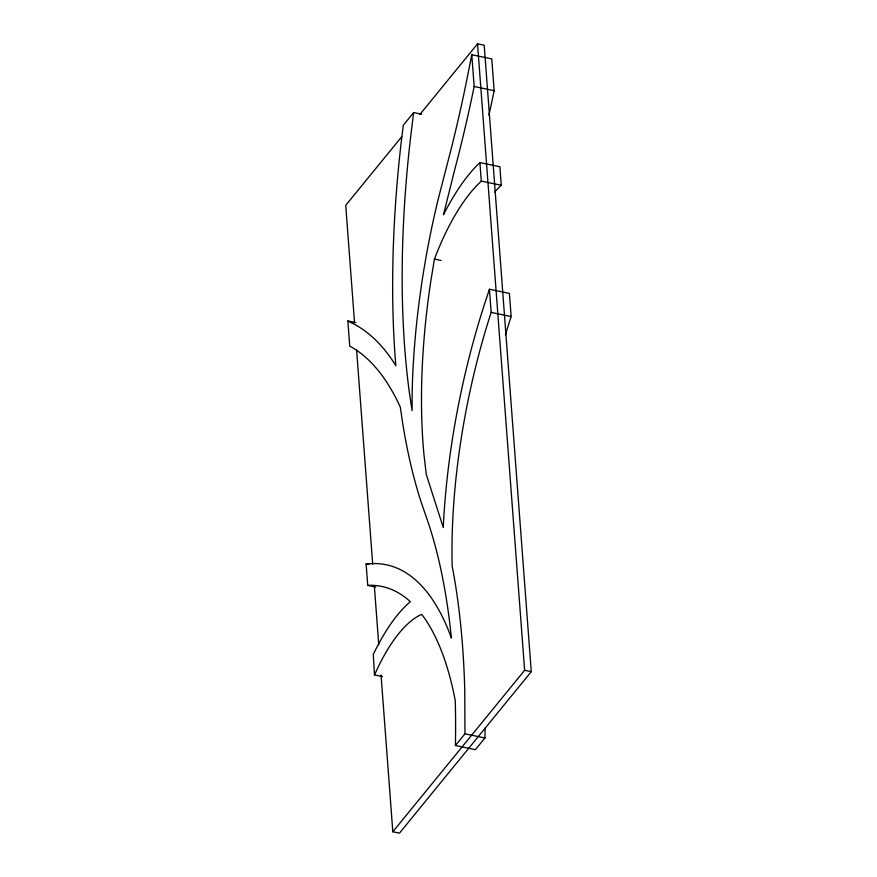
<?xml version="1.0" encoding="UTF-8"?>
<svg xmlns="http://www.w3.org/2000/svg" width="877" height="877" viewBox="0 0 877 877"><rect width="100%" height="100%" fill="white"/><g stroke="black" fill="none" stroke-linecap="round" stroke-linejoin="round"><path stroke-width="1.32" d="M485.069 728.085L484.948 737.974L475.4 749.682L455.415 745.527L455.437 743.784A539.136 208.529 -78.2 0 0 455.47 710.162L455.262 700.591L453.584 692.26A362.19 140.09 -78.2 0 0 424.632 618.296L421.749 614.36L421.124 614.624A142.907 55.273 -78.2 0 0 376.178 671.278L374.468 674.928L382.46 676.584M455.415 745.527L464.974 733.819L464.744 689.41A559.888 216.553 -78.2 0 0 453.672 574.205L452.159 566.027L451.995 557.103A326.244 126.189 -78.2 0 1 490.188 315.391L491.164 312.409L489.421 289.246L509.405 293.4L511.138 316.564L510.173 319.546A326.244 126.189 -78.2 0 0 505.404 335.025M421.651 114.218L413.659 112.552L410.721 136.275A559.658 216.466 -78.2 0 0 409.318 392.205L412.069 410.611L412.157 392.282A378.316 146.327 -78.2 0 1 437.7 201.162L447.369 163.681A581.21 224.797 -78.2 0 0 468.746 70.061L471.782 54.736L491.767 58.891L494.157 90.66L492.83 97.084A603.003 233.227 -78.2 0 1 488.927 115.15M494.65 191.997A171.749 66.433 -78.2 0 1 500.614 185.935L501.271 185.277L499.879 166.74L479.894 162.585L481.287 181.111L480.629 181.769A171.749 66.433 -78.2 0 0 436.91 252.719L434.444 259.066L430.563 282.745A356.172 137.755 -78.2 0 0 423.898 453.968L426.255 474.336L443.269 527.581L443.587 521.179A348.377 134.74 -78.2 0 1 486.943 296.821L489.421 289.246M471.782 54.736L474.172 86.494L472.846 92.929A603.003 233.227 -78.2 0 1 455.075 168.285L443.455 214.843A193.883 74.984 -78.2 0 1 475.751 166.707L479.894 162.585M413.659 112.552L403.299 125.247L401.534 139.432A581.692 224.983 -78.2 0 0 395.176 357.476L395.856 365.665L392.129 359.932A481.714 186.319 -78.2 0 0 351.436 322.835L347.851 320.949L349.748 346.13L351.48 347.04A459.581 177.757 -78.2 0 1 397.062 400.285L400.318 407.114L402.291 420.708A581.966 225.093 -78.2 0 0 421.278 502.51L427.943 521.815A537.754 207.992 -78.2 0 1 451.249 636.494L451.403 638.083L449.441 632.777A384.334 148.651 -78.2 0 0 374.205 563.538L366.115 563.9L367.737 585.397L375.729 587.064M401.721 136.735L345.724 205.339L354.549 322.714M419.809 114.569L477.537 43.85L484.181 45.231L531.276 671.661L399.463 833.15L392.819 831.769L381.024 674.819M392.819 831.769L524.632 670.28L477.537 43.85M367.737 585.397L370.379 585.277A362.19 140.09 -78.2 0 1 408.529 600.065L410.315 601.71L409.241 602.631A165.04 63.835 -78.2 0 0 373.295 654.417L374.468 674.928M474.172 86.494L494.157 90.66M481.287 181.111L501.271 185.277M434.444 259.066L441.109 260.458M491.164 312.409L511.138 316.564M347.851 320.949L355.843 322.615M366.115 563.9L368.778 564.459M524.632 670.28L531.276 671.661M464.974 733.819L484.948 737.974M356.599 350L372.714 564.273M374.358 586.11L378.765 644.792"/></g></svg>
